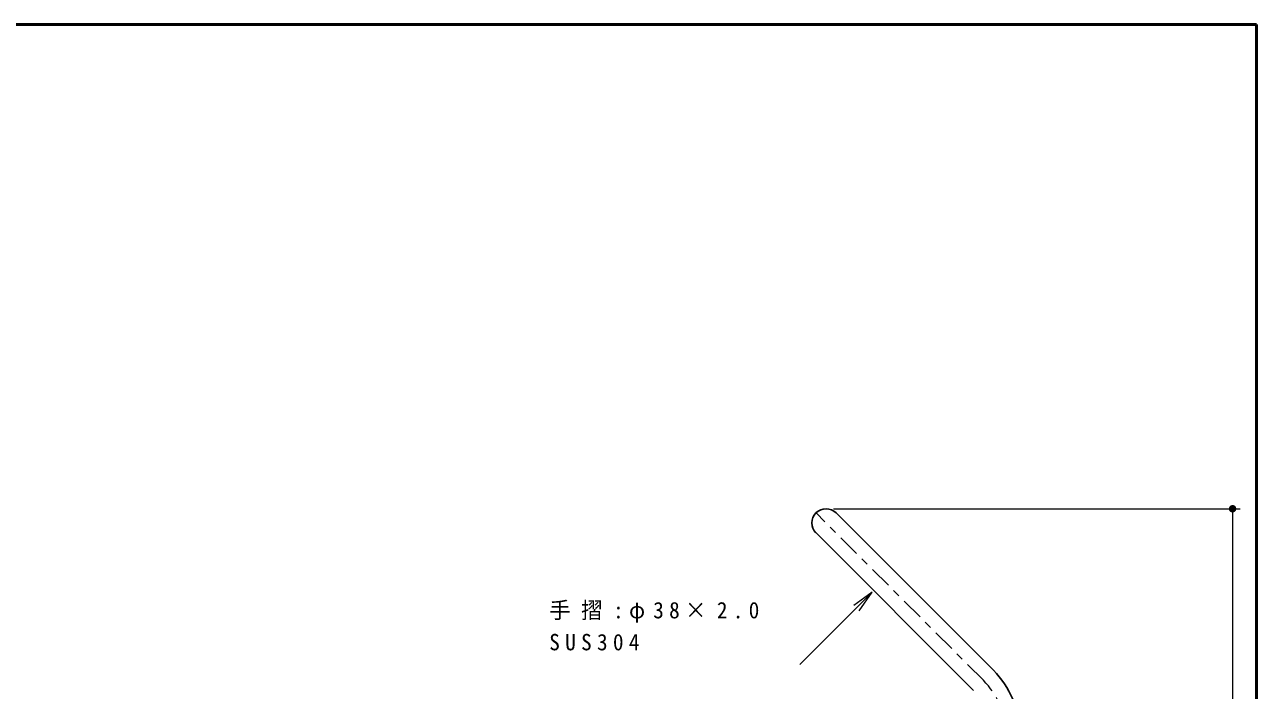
# Model space of a CAD drawing. Units: millimetres on the paper. Extents: x -365 to 0, y -12 to 257.
# Drawn here: x -164.9 to 0, y 167.9 to 257 of the extents above; entities that cross this region are included whole.
import ezdxf

# ---------------------------------------------------------------- set-up
doc = ezdxf.new("R2010")
doc.units = ezdxf.units.MM
doc.linetypes.add('USER2', pattern=[6, 3, -1, 1, -1])
doc.layers.add('LY_1', color=7, linetype='Continuous', lineweight=13)
doc.layers.add('LY_2', color=7, linetype='Continuous', lineweight=13)
doc.styles.add('ＭＳ ゴシック', font='')
doc.styles.get('ＭＳ ゴシック').set_extended_font_data('MS Gothic')

# ---------------------------------------------------------------- blocks, each defined once
blk = doc.blocks.new('open_arrow')
at = {"color": 0, "linetype": 'Continuous', "lineweight": -2}
blk.add_lwpolyline([(7.5, 1.25), (0, 0), (7.5, -1.25)], dxfattribs=at)
blk = doc.blocks.new('filled_dot')
at = {"color": 0, "linetype": 'Continuous', "lineweight": -2, "const_width": 1.25}
blk.add_lwpolyline([(-0.625, 0, 1), (0.625, 0, 1)], format="xyb", close=True, dxfattribs=at)

msp = doc.modelspace()

# ---------------------------------------------------------------- linework, layer by layer
at = {"layer": 'LY_1', "linetype": 'USER2'}
msp.add_line((-36.558, 169.208), (-58.972, 191.623), dxfattribs=at)
at = {"layer": 'LY_1'}
for p, q in [((-56.629, 192.179), (-2.189, 192.179)), ((-3.189, 192.179), (-3.189, 117.179)), ((-51.43, 180.998), (-61.123, 171.306))]:
    msp.add_line(p, q, dxfattribs=at)
at = {"layer": 'LY_1', "lineweight": 25}
for p, q in [((-35.214, 170.552), (-56.285, 191.623)), ((-37.901, 167.865), (-58.972, 188.936))]:
    msp.add_line(p, q, dxfattribs=at)
for centre, radius, start, end in [((-57.629, 190.279), 1.9, 45, 225), ((-43.629, 162.137), 11.9, 0, 45)]:
    msp.add_arc(centre, radius, start, end, dxfattribs=at)
at = {"layer": 'LY_1', "linetype": 'USER2'}
msp.add_arc((-43.629, 162.137), 10, 0, 45, dxfattribs=at)
at = {"layer": 'LY_2', "lineweight": 50}
for p, q in [((0, 257), (-365, 257)), ((0, 0), (0, 257))]:
    msp.add_line(p, q, dxfattribs=at)

# ---------------------------------------------------------------- block references
at = {"layer": 'LY_1', "xscale": 0.4, "yscale": 0.4}
for name, p, rotation in [('filled_dot', (-3.189, 192.179), 270), ('open_arrow', (-51.43, 180.998), 225)]:
    msp.add_blockref(name, p, dxfattribs=dict(at, rotation=rotation))

# ---------------------------------------------------------------- texts
at = {"layer": 'LY_1', "char_height": 2.199, "attachment_point": 4, "style": 'ＭＳ ゴシック'}
for s, insert in [('\\T1.5;\\W0.95;手摺:φ38×2.0', (-94.694, 178.306)), ('\\T1.5;\\W0.95;SUS304\u3000\u3000\u3000\u3000', (-94.694, 174.306))]:
    msp.add_mtext(s, dxfattribs=dict(at, insert=insert))

doc.saveas('drawing.dxf')
